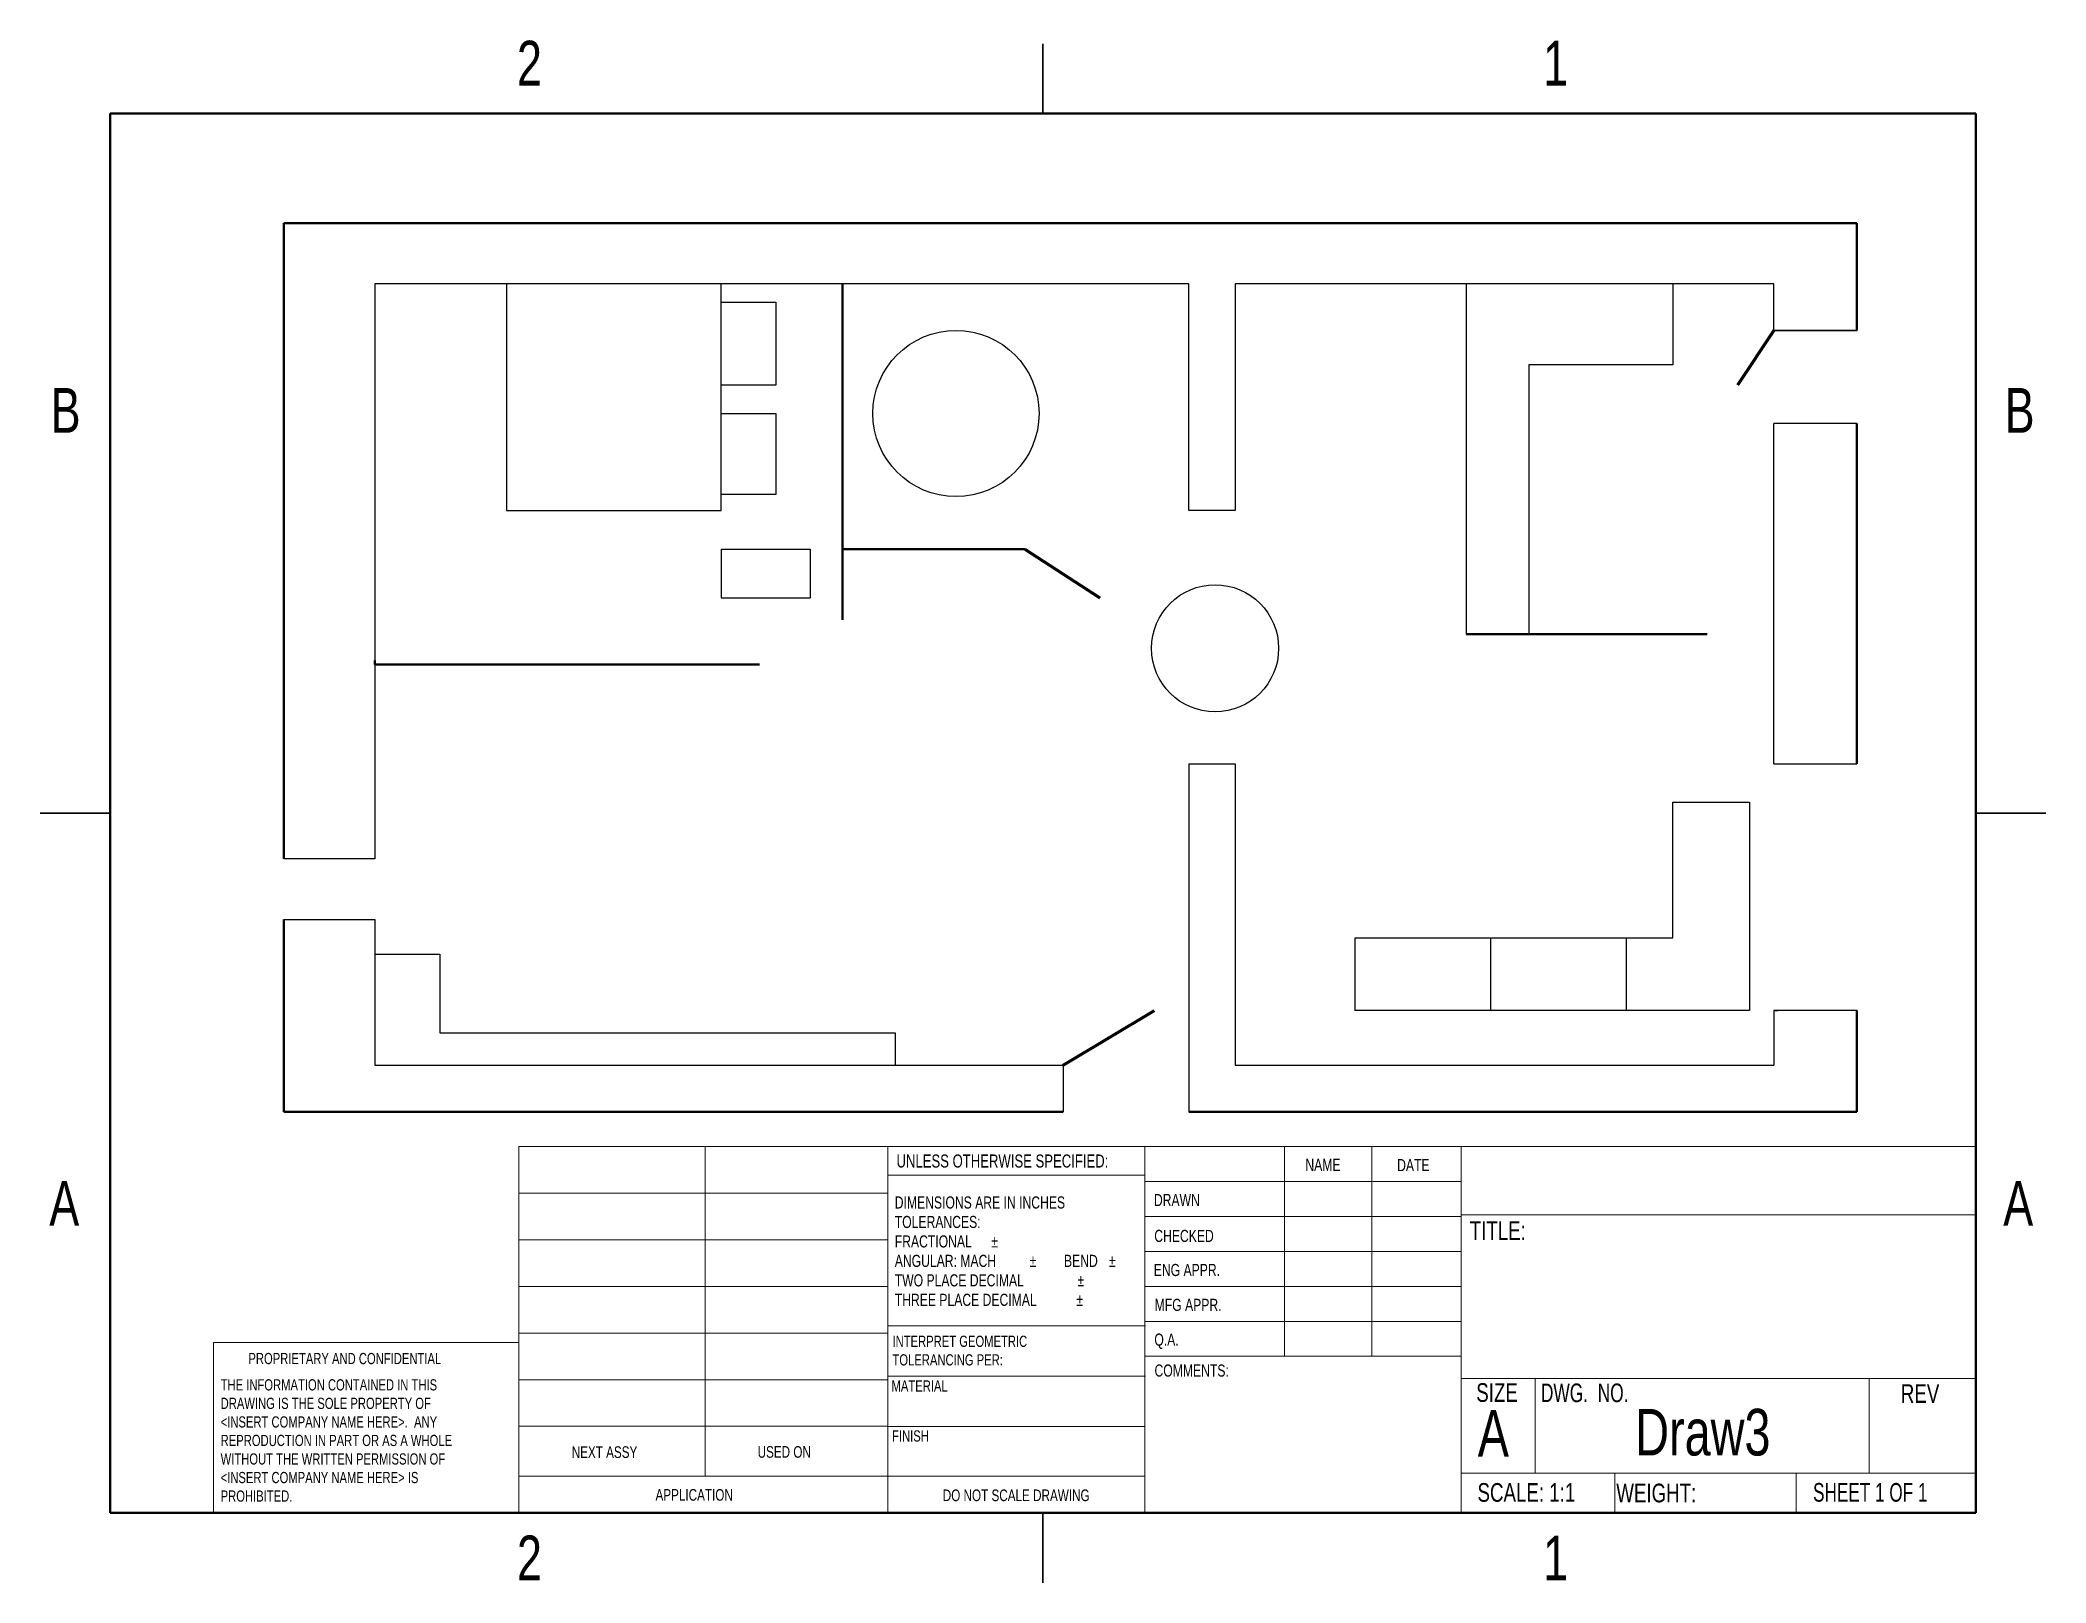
# Model space of a CAD drawing. Header units: millimetres. Extents: x 3 to 276, y 3 to 213.
import ezdxf

# ---------------------------------------------------------------- set-up
doc = ezdxf.new("R2010")
doc.units = ezdxf.units.MM
doc.styles.add('SLDTEXTSTYLE0', font='TXT', dxfattribs={"width": 0.75})
doc.styles.add('SLDTEXTSTYLE1', font='TXT', dxfattribs={"width": 0.6875})
doc.styles.add('SLDTEXTSTYLE2', font='TXT', dxfattribs={"width": 0.694444})

msp = doc.modelspace()

# ---------------------------------------------------------------- linework, layer by layer
at = {"color": 7, "linetype": 'Continuous', "lineweight": 25}
for p, q in [((139.7, 212.72), (139.7, 203.2)), ((139.7, 203.2), (139.7, 212.72)), ((36.34, 101.75), (36.34, 188.29)), ((36.34, 188.29), (250.5, 188.29)), ((250.5, 188.29), (250.5, 173.68)), ((159.54, 180.02), (48.75, 180.02)), ((48.75, 180.02), (48.75, 101.75)), ((66.66, 180.02), (66.66, 149.15)), ((95.88, 149.15), (95.88, 180.02)), ((95.88, 177.54), (103.32, 177.54)), ((103.32, 177.54), (103.32, 166.24)), ((112.41, 180.02), (112.41, 134.27)), ((159.54, 149.15), (159.54, 180.02)), ((239.2, 180.02), (165.88, 180.02)), ((165.88, 180.02), (165.88, 149.15)), ((197.3, 180.02), (197.3, 132.34)), ((225.42, 180.02), (225.42, 169)), ((239.2, 173.68), (239.2, 180.02)), ((239.2, 173.68), (250.5, 173.68)), ((250.5, 173.68), (239.2, 173.68)), ((225.42, 169), (205.85, 169)), ((205.85, 169), (205.85, 132.34)), ((103.32, 166.24), (95.88, 166.24)), ((95.88, 162.38), (103.32, 162.38)), ((103.32, 162.38), (103.32, 151.36)), ((239.2, 114.7), (239.2, 161.01)), ((250.5, 161.01), (239.2, 161.01)), ((103.32, 151.36), (95.88, 151.36)), ((66.66, 149.15), (95.88, 149.15)), ((165.88, 149.15), (159.54, 149.15)), ((95.88, 143.92), (108, 143.92)), ((95.88, 143.92), (95.88, 137.3)), ((108, 143.92), (108, 137.3)), ((112.41, 143.92), (137.22, 143.92)), ((137.22, 143.92), (147.42, 137.3)), ((95.88, 137.3), (108, 137.3)), ((197.3, 132.34), (230.1, 132.34)), ((159.54, 114.7), (159.54, 67.3)), ((159.54, 114.7), (165.88, 114.7)), ((165.88, 114.7), (165.88, 73.64)), ((239.2, 114.7), (250.5, 114.7)), ((225.42, 91), (225.42, 109.47)), ((225.42, 109.47), (235.89, 109.47)), ((235.89, 109.47), (235.89, 81.08)), ((3.17, 107.95), (12.7, 107.95)), ((12.7, 107.95), (3.17, 107.95)), ((276.23, 107.95), (266.7, 107.95)), ((266.7, 107.95), (276.23, 107.95)), ((48.75, 101.75), (36.34, 101.75)), ((36.34, 93.48), (48.75, 93.48)), ((36.34, 93.48), (36.34, 67.3)), ((48.75, 93.48), (48.75, 73.64)), ((182.15, 91), (225.42, 91)), ((182.15, 91), (182.15, 81.08)), ((200.61, 91), (200.61, 81.08)), ((219.08, 91), (219.08, 81.08)), ((48.75, 88.79), (57.57, 88.79)), ((57.57, 88.79), (57.57, 78.05)), ((235.89, 81.08), (182.15, 81.08)), ((239.2, 81.08), (239.75, 81.08)), ((250.5, 81.08), (239.2, 81.08)), ((239.2, 81.08), (239.2, 73.64)), ((250.5, 67.3), (250.5, 81.08)), ((57.57, 78.05), (119.58, 78.05)), ((119.58, 78.05), (119.58, 73.64)), ((48.75, 73.64), (142.46, 73.64)), ((142.46, 73.64), (142.46, 67.3)), ((165.88, 73.64), (166.16, 73.64)), ((166.16, 73.64), (239.2, 73.64)), ((142.46, 67.3), (36.34, 67.3)), ((159.54, 67.3), (250.5, 67.3)), ((139.7, 3.17), (139.7, 12.7)), ((139.7, 12.7), (139.7, 3.17))]:
    msp.add_line(p, q, dxfattribs=at)
at = {"color": 7, "linetype": 'Continuous', "lineweight": 50}
for p, q in [((12.7, 12.7), (12.7, 203.2)), ((12.7, 203.2), (266.7, 203.2)), ((266.7, 203.2), (266.7, 12.7)), ((36.34, 188.29), (250.5, 188.29)), ((36.34, 188.29), (36.34, 101.75)), ((250.5, 188.29), (250.5, 173.68)), ((112.41, 180.02), (112.41, 134.27)), ((250.5, 114.7), (250.5, 161.01)), ((112.41, 143.92), (137.22, 143.92)), ((197.3, 132.34), (230.1, 132.34)), ((48.75, 128.76), (48.75, 128.21)), ((48.75, 128.21), (101.11, 128.21)), ((36.34, 93.48), (36.34, 67.3)), ((250.5, 81.08), (250.5, 67.3)), ((36.34, 67.3), (142.46, 67.3)), ((159.54, 67.3), (250.5, 67.3)), ((266.7, 12.7), (12.7, 12.7))]:
    msp.add_line(p, q, dxfattribs=at)
at = {"color": 7, "linetype": 'Continuous', "lineweight": 70}
for p, q in [((239.2, 173.68), (234.24, 166.24)), ((137.22, 143.92), (147.42, 137.3)), ((142.46, 73.64), (154.86, 81.08))]:
    msp.add_line(p, q, dxfattribs=at)
at = {"color": 7, "linetype": 'Continuous', "lineweight": 18}
for p, q in [((68.35, 62.59), (266.7, 62.59)), ((68.35, 12.7), (68.35, 62.59)), ((93.7, 62.59), (93.7, 17.69)), ((118.57, 12.7), (118.57, 62.59)), ((153.55, 62.59), (153.55, 12.7)), ((172.56, 62.59), (172.56, 34.02)), ((184.46, 62.59), (184.46, 34.02)), ((196.63, 62.59), (196.63, 12.7)), ((153.55, 58.67), (118.57, 58.67)), ((153.55, 57.83), (196.63, 57.83)), ((68.35, 56.24), (118.57, 56.24)), ((153.55, 53.07), (196.63, 53.07)), ((196.63, 53.27), (266.7, 53.27)), ((68.35, 49.89), (118.57, 49.89)), ((153.55, 48.31), (196.63, 48.31)), ((68.35, 43.54), (118.57, 43.54)), ((196.63, 43.54), (153.55, 43.54)), ((196.63, 38.78), (153.55, 38.78)), ((26.77, 12.7), (26.77, 35.92)), ((68.35, 35.92), (26.77, 35.92)), ((68.35, 37.19), (118.57, 37.19)), ((118.57, 38.19), (153.66, 38.19)), ((196.63, 34.02), (153.66, 34.02)), ((68.35, 30.84), (118.57, 30.84)), ((118.57, 31.34), (153.66, 31.34)), ((196.63, 30.98), (266.7, 30.98)), ((206.68, 30.98), (206.68, 18.11)), ((252.17, 30.98), (252.17, 18.11)), ((68.35, 24.49), (118.57, 24.49)), ((118.57, 24.48), (153.55, 24.48)), ((68.35, 17.69), (153.55, 17.69)), ((196.63, 18.11), (266.7, 18.11)), ((217.54, 18.11), (217.54, 12.7)), ((242.22, 18.11), (242.22, 12.7))]:
    msp.add_line(p, q, dxfattribs=at)
at = {"color": 7, "linetype": 'Continuous', "lineweight": 25}
for centre, radius in [((127.85, 162.38), 11.31), ((163.13, 130.41), 8.65)]:
    msp.add_circle(centre, radius, dxfattribs=at)

# ---------------------------------------------------------------- texts
at = {"color": 7, "linetype": 'Continuous', "lineweight": 0}
for s, insert, char_height, attachment_point, style in [('2', (69.79, 213.12), 6.1, 2, 'SLDTEXTSTYLE0'), ('1', (209.49, 213.12), 6.1, 2, 'SLDTEXTSTYLE0'), ('B', (6.65, 165.85), 6.1, 2, 'SLDTEXTSTYLE0'), ('B', (272.65, 165.85), 6.1, 2, 'SLDTEXTSTYLE0'), ('UNLESS OTHERWISE SPECIFIED:', (119.76, 61.5), 1.778, 1, 'SLDTEXTSTYLE0'), ('NAME', (175.42, 60.92), 1.651, 1, 'SLDTEXTSTYLE0'), ('DATE', (187.91, 60.88), 1.651, 1, 'SLDTEXTSTYLE0'), ('A', (6.46, 57.9), 6.1, 2, 'SLDTEXTSTYLE0'), ('A', (272.46, 57.9), 6.1, 2, 'SLDTEXTSTYLE0'), ('DIMENSIONS ARE IN INCHES', (119.52, 55.79), 1.651, 1, 'SLDTEXTSTYLE0'), ('DRAWN', (154.8, 56.12), 1.651, 1, 'SLDTEXTSTYLE0'), ('TOLERANCES:', (119.52, 53.14), 1.651, 1, 'SLDTEXTSTYLE0'), ('TITLE:', (197.79, 52.39), 2.54, 1, 'SLDTEXTSTYLE0'), ('FRACTIONAL', (119.52, 50.49), 1.651, 1, 'SLDTEXTSTYLE0'), ('%%p', (132.66, 50.49), 1.651, 1, 'SLDTEXTSTYLE0'), ('CHECKED', (154.85, 51.24), 1.651, 1, 'SLDTEXTSTYLE0'), ('ANGULAR: MACH', (119.52, 47.84), 1.651, 1, 'SLDTEXTSTYLE0'), ('%%p', (137.89, 47.84), 1.651, 1, 'SLDTEXTSTYLE0'), ('BEND', (142.56, 47.84), 1.651, 1, 'SLDTEXTSTYLE0'), ('%%p', (148.67, 47.84), 1.651, 1, 'SLDTEXTSTYLE0'), ('ENG APPR.', (154.78, 46.6), 1.651, 1, 'SLDTEXTSTYLE0'), ('TWO PLACE DECIMAL', (119.52, 45.19), 1.651, 1, 'SLDTEXTSTYLE0'), ('%%p', (144.39, 45.19), 1.651, 1, 'SLDTEXTSTYLE0'), ('THREE PLACE DECIMAL', (119.52, 42.54), 1.651, 1, 'SLDTEXTSTYLE0'), ('%%p', (144.25, 42.54), 1.651, 1, 'SLDTEXTSTYLE0'), ('MFG APPR.', (154.9, 41.85), 1.651, 1, 'SLDTEXTSTYLE0'), ('INTERPRET GEOMETRIC', (119.21, 36.83), 1.524, 1, 'SLDTEXTSTYLE0'), ('Q.A.', (154.86, 37.12), 1.651, 1, 'SLDTEXTSTYLE0'), ('PROPRIETARY AND CONFIDENTIAL', (31.53, 34.48), 1.524, 1, 'SLDTEXTSTYLE0'), ('TOLERANCING PER:', (119.21, 34.3), 1.524, 1, 'SLDTEXTSTYLE0'), ('COMMENTS:', (154.88, 32.91), 1.651, 1, 'SLDTEXTSTYLE0'), ('THE INFORMATION CONTAINED IN THIS', (27.75, 30.9), 1.524, 1, 'SLDTEXTSTYLE0'), ('MATERIAL', (119.08, 30.75), 1.524, 1, 'SLDTEXTSTYLE0'), ('SIZE', (198.68, 30.36), 2.54, 1, 'SLDTEXTSTYLE0'), ('DWG.  NO.', (207.48, 30.32), 2.54, 1, 'SLDTEXTSTYLE2'), ('REV', (256.48, 30.22), 2.54, 1, 'SLDTEXTSTYLE0'), ('DRAWING IS THE SOLE PROPERTY OF', (27.75, 28.38), 1.524, 1, 'SLDTEXTSTYLE0'), ('<INSERT COMPANY NAME HERE>.  ANY', (27.75, 25.85), 1.524, 1, 'SLDTEXTSTYLE0'), ('A', (198.88, 26.72), 6.35, 1, 'SLDTEXTSTYLE0'), ('Draw3', (229.53, 26.87), 6.35, 2, 'SLDTEXTSTYLE0'), ('REPRODUCTION IN PART OR AS A WHOLE', (27.75, 23.33), 1.524, 1, 'SLDTEXTSTYLE0'), ('FINISH', (119.15, 23.94), 1.524, 1, 'SLDTEXTSTYLE0'), ('WITHOUT THE WRITTEN PERMISSION OF', (27.75, 20.81), 1.524, 1, 'SLDTEXTSTYLE0'), ('NEXT ASSY', (75.54, 21.77), 1.587, 1, 'SLDTEXTSTYLE0'), ('USED ON', (100.85, 21.8), 1.587, 1, 'SLDTEXTSTYLE0'), ('<INSERT COMPANY NAME HERE> IS', (27.75, 18.28), 1.524, 1, 'SLDTEXTSTYLE0'), ('SCALE: 1:1', (198.85, 16.76), 2.54, 1, 'SLDTEXTSTYLE0'), ('WEIGHT:', (217.74, 16.68), 2.54, 1, 'SLDTEXTSTYLE0'), ('SHEET 1 OF 1', (244.53, 16.77), 2.54, 1, 'SLDTEXTSTYLE1'), ('PROHIBITED.', (27.75, 15.76), 1.524, 1, 'SLDTEXTSTYLE0'), ('APPLICATION', (86.95, 15.95), 1.5875, 1, 'SLDTEXTSTYLE0'), ('DO NOT SCALE DRAWING', (136.05, 15.89), 1.5875, 2, 'SLDTEXTSTYLE0'), ('2', (69.79, 9.62), 6.1, 2, 'SLDTEXTSTYLE0'), ('1', (209.49, 9.62), 6.1, 2, 'SLDTEXTSTYLE0')]:
    msp.add_mtext(s, dxfattribs=dict(at, insert=insert, char_height=char_height, attachment_point=attachment_point, style=style))

doc.saveas('drawing.dxf')
